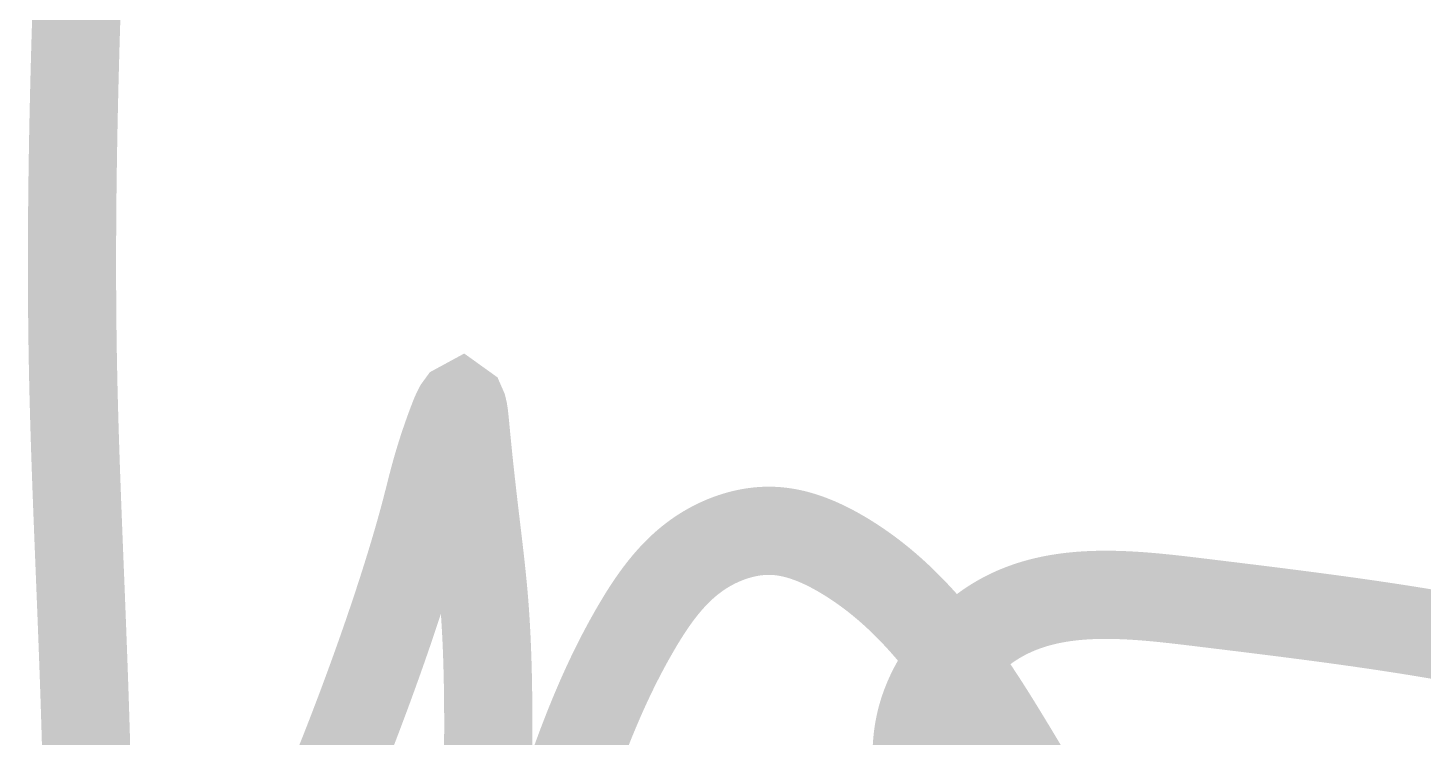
# Model space of a CAD drawing. Extents: x -192823 to 24985, y 78808 to 102574.
# Drawn here: x -92012.2 to -91777.3, y 93405.2 to 93524.6 of the extents above; entities that cross this region are included whole.
import ezdxf
from ezdxf.enums import TextEntityAlignment as Align

# ---------------------------------------------------------------- set-up
doc = ezdxf.new("R2010")
doc.units = 0
doc.header["$LTSCALE"] = 5
doc.header["$MEASUREMENT"] = 0
doc.layers.get('0').update_dxf_attribs({"linetype": 'CONTINUOUS', "lineweight": 25})
for name, color, linetype, lineweight in [('ISO', 153, 'CONTINUOUS', 15), ('LC ISO', 153, 'CONTINUOUS', 13), ('LC Net thay', 7, 'CONTINUOUS', 25), ('LC Text1', 3, 'CONTINUOUS', 20)]:
    doc.layers.add(name, color=color, linetype=linetype, lineweight=lineweight)
doc.styles.add('Khungten', font='', dxfattribs={"width": 0.9, "height": 5000})
doc.styles.add('Title', font='', dxfattribs={"width": 0.8})
doc.styles.get('Khungten').set_extended_font_data('.VnAvantH')
doc.styles.get('Title').set_extended_font_data('.VnBlackH')

# ---------------------------------------------------------------- blocks, each defined once
blk = doc.blocks.new('Mr. Giang')
at = {"layer": 'LC ISO', "const_width": 50}
for points in [[(1073.610402880128, 958.2220099290405), (1073.549556242267, 956.4246664660695), (1073.489075414231, 954.6269993089297), (1073.428969256609, 952.8289868976949), (1073.369246630001, 951.030607672436), (1073.309916394988, 949.2318400731842), (1073.250987412177, 947.4326625400386), (1073.192468542147, 945.6330535130451), (1073.134368645499, 943.8329914322603), (1073.07669658282, 942.0324547377429), (1073.019461214708, 940.2314218695649), (1072.962671401751, 938.4298712677851), (1072.906336004544, 936.6277813724755), (1072.85046388368, 934.8251306236793), (1072.795063899748, 933.021897461485), (1072.740144913344, 931.2180603259201), (1072.685715785058, 929.4135976570726), (1072.63178537548, 927.6084878949862), (1072.578362545209, 925.8027094797324), (1072.525456154835, 923.996240851385), (1072.473075064952, 922.1890604499858), (1072.421228136147, 920.3811467156097), (1072.369924229018, 918.5724780883129), (1072.319172204155, 916.7630330081693), (1072.275924973453, 915.2045110317406), (1072.21935878247, 913.141735381753), (1072.170312975141, 911.3298773100566), (1072.121850487652, 909.5172271736196), (1072.073978308355, 907.7037964312299), (1072.0267034256, 905.8895965416443), (1071.980032827718, 904.0746389636095), (1071.933973503062, 902.2589351558968), (1071.888532439974, 900.442496577266), (1071.8437166268, 898.6253346864748), (1071.799533051882, 896.8074609422827), (1071.755988703563, 894.9888868034632), (1071.713090570191, 893.1696237287597), (1071.670845640109, 891.3496831769455), (1071.629260901661, 889.5290766067797), (1071.588343343189, 887.7078154770059), (1071.548099953039, 885.8859112464129), (1071.508537719558, 884.0633753737434), (1071.469663631085, 882.2402193177577), (1071.43148467597, 880.4164545372273), (1071.394007842552, 878.5920924909126), (1071.357240119177, 876.7671446375568), (1071.321188494195, 874.9416224359472), (1071.285859955939, 873.1155373448148), (1071.251261492762, 871.2889008229465), (1071.217400093005, 869.4617243290863), (1071.184282745014, 867.6340193220078), (1071.15191643713, 865.8057972604554), (1071.120308157698, 863.9770696032019), (1071.089464895068, 862.1478478090057), (1071.059393637577, 860.3181433366408), (1071.030101373574, 858.4879676448359), (1071.001595091398, 856.65733219238), (1070.973881779403, 854.8262484380302), (1070.946968425922, 852.9947278405325), (1070.920862019305, 851.1627818586587), (1070.895569547897, 849.3304219511679), (1070.87109800004, 847.4976595768337), (1070.847454364078, 845.6645061943855), (1070.824645628358, 843.8309732626103), (1070.80267878122, 841.9970722402538), (1070.781560811013, 840.1628145861027), (1070.761298706078, 838.3282117588867), (1070.74189945476, 836.493275217379), (1070.723370045406, 834.6580164203385), (1070.705717466355, 832.8224468265239), (1070.688948705956, 830.9865778947083), (1070.67307075255, 829.1504210836363), (1070.658090594485, 827.3139878520951), (1070.644015220101, 825.4772896588145), (1070.63085161774, 823.6403379625685), (1070.618606775755, 821.8031442221145), (1070.607287682485, 819.9657198962113), (1070.596901326274, 818.1280764436333), (1070.587454695469, 816.290225323138), (1070.578954778411, 814.4521779934703), (1070.571408563445, 812.6139459134033), (1070.564823038917, 810.7755405416951), (1070.559205193172, 808.9369733371047), (1070.554562014549, 807.0982557584064), (1070.550900491401, 805.2593992643424), (1070.548227612061, 803.4204153136734), (1070.546550364884, 801.5813153651857), (1070.545875738207, 799.7421108776093), (1070.546210720376, 797.9028133097179), (1070.547562299736, 796.0634341202697), (1070.549937464632, 794.2239847680382), (1070.553343203407, 792.3844767117673), (1070.557786504407, 790.5449214102305), (1070.563274355974, 788.7053303221717), (1070.569813746456, 786.8657149063786), (1070.577411664194, 785.026086621581), (1070.586075097532, 783.186456926567), (1070.595811034813, 781.346837280066), (1070.606626464385, 779.5072391408798), (1070.618528374591, 777.6676739677389), (1070.631523753775, 775.8281532194012), (1070.645619590279, 773.9886883546551), (1070.660822872455, 772.1492908322437), (1070.677140588637, 770.309972110927), (1070.694579727175, 768.470743649463), (1070.713147276411, 766.6316169066108), (1070.732850224693, 764.7926033411575), (1070.753695560361, 762.9537144118333), (1070.775690271759, 761.114961577397), (1070.798841347235, 759.2763562966359), (1070.823155775134, 757.4379100283088), (1070.848640543795, 755.599634231145), (1070.875302641564, 753.7615403639336), (1070.903149056791, 751.9236398854312), (1070.932186777812, 750.0859442543838), (1070.962422792972, 748.2484649295643), (1070.993864090626, 746.4112133697445), (1071.026517659102, 744.5742010336562), (1071.065129779749, 742.48564476971), (1071.095486737871, 740.9009381552678), (1071.131793457254, 739.0646967241544), (1071.16929127281, 737.228710560461), (1071.207960801116, 735.3929751310473), (1071.247782658755, 733.5574859027581), (1071.288737462306, 731.7222383424676), (1071.330805828351, 729.8872279170198), (1071.37396837347, 728.0524500932747), (1071.418205714239, 726.2179003380775), (1071.463498467243, 724.3835741183016), (1071.509827249059, 722.5494669007774), (1071.55717267627, 720.7155741523788), (1071.605515365453, 718.8818913399659), (1071.654835933187, 717.0484139303685), (1071.705114996056, 715.2151373904605), (1071.756333170638, 713.3820571870867), (1071.808471073515, 711.5491687871213), (1071.861509321261, 709.7164676573948), (1071.915428530465, 707.8839492647805), (1071.970209317697, 706.0516090761103), (1072.025832299544, 704.2194425582709), (1072.082278092586, 702.3874451781078), (1072.139527313399, 700.555612402452), (1072.197560578567, 698.7239396981909), (1072.256358504671, 696.892422532155), (1072.315901708285, 695.0610563712191), (1072.376170805991, 693.2298366822133), (1072.437146414373, 691.3987589320259), (1072.498809150007, 689.567818587487), (1072.561139629477, 687.7370111154557), (1072.624118469357, 685.9063319827931), (1072.687726286236, 684.0757766563568), (1072.751943696686, 682.2453406029922), (1072.816751317287, 680.415019289545), (1072.882129764625, 678.5848081829024), (1072.948059655274, 676.7547027498961), (1073.01452160582, 674.924698457384), (1073.08149623284, 673.0947907722266), (1073.148964152911, 671.2649751612687), (1073.216905982614, 669.43524709137), (1073.285302338537, 667.6056020294029), (1073.354133837252, 665.7760354421996), (1073.423381095341, 663.9465427966184), (1073.49302472938, 662.1171195595196), (1073.56304535596, 660.287761197761), (1073.633423591648, 658.4584631781897), (1073.704140053032, 656.6292209676637), (1073.775175356693, 654.8000300330425), (1073.846510119208, 652.9708858411857), (1073.918124957152, 651.1417838589241), (1073.990000487115, 649.3127195531456), (1074.062117325673, 647.4836883906805), (1074.134456089402, 645.6546858383886), (1074.206997394887, 643.8257073631439), (1074.279721858709, 641.996748431776), (1074.35261009744, 640.167804511146), (1074.425642727671, 638.3388710681254), (1074.498800365973, 636.5099435695465), (1074.572063628933, 634.6810174822824), (1074.645413133124, 632.8520882731787), (1074.718829495129, 631.0231514090799), (1074.792293331533, 629.1942023568738), (1074.865785258909, 627.3652365833768), (1074.939285893841, 625.5362495554775), (1075.012775852906, 623.7072367400069), (1075.086235752688, 621.8781936038374), (1075.159646209765, 620.0491156138146), (1075.232987840717, 618.2199982367836), (1075.30624126212, 616.3908369396188), (1075.37938709056, 614.561627189164), (1075.433558396687, 613.2048687848576), (1075.525280605547, 610.9030455179984), (1075.59799773226, 609.0736695298781), (1075.67054449534, 607.2442359480806), (1075.742908048596, 605.4147442213061), (1075.815075545819, 603.585193798227), (1075.887034140819, 601.7555841275282), (1075.958770987402, 599.9259146579391), (1076.030273239368, 598.0961848381164), (1076.101528050516, 596.2663941167621), (1076.172522574651, 594.4365419425753), (1076.243243965579, 592.6066277642419), (1076.313679377104, 590.7766510304621), (1076.383815963022, 588.9466111899083), (1076.453640877143, 587.1165076913094), (1076.523141273267, 585.2863399833216), (1076.592304305196, 583.4561075146462), (1076.661117126738, 581.6258097339971), (1076.72956689169, 579.7954460900326), (1076.797640753858, 577.9650160314811), (1076.865325867043, 576.1345190069999), (1076.932609385051, 574.3039544653036), (1076.999478461681, 572.4733218550787), (1077.065920250739, 570.6426206250105), (1077.131921906031, 568.8118502238135), (1077.197470581354, 566.9810101001601), (1077.262553430513, 565.1500997027356), (1077.327157607312, 563.3191184802552), (1077.391270265553, 561.48806588139), (1077.454878559037, 559.6569413548557), (1077.517969641573, 557.8257443493221), (1077.58053066696, 555.9944743134906), (1077.642548789001, 554.1631306960621), (1077.704011161499, 552.3317129457218), (1077.764904938256, 550.5002205111409), (1077.82521727308, 548.6686528410494), (1077.884935319769, 546.8370093841183), (1077.944046232128, 545.0052895890332), (1078.002537163958, 543.1734929045102), (1078.060395269066, 541.3416187792191), (1078.117607701248, 539.5096666618621), (1078.174161614317, 537.6776360011377), (1078.230044162069, 535.8455262457328), (1078.285242498304, 534.0133368443194), (1078.339743776835, 532.1810672456254), (1078.393535151456, 530.3487168983236), (1078.446603775973, 528.5162852510994), (1078.498936804192, 526.6837717526672), (1078.550521389913, 524.851175851699), (1078.601344686941, 523.0184969968943), (1078.651393849075, 521.185734636955), (1078.70065603012, 519.3528882205514), (1078.748988406637, 517.5249145104675), (1078.796781313938, 515.6869427012898), (1078.843697794737, 513.8538525699084), (1078.889933837225, 512.0206962978757), (1078.935555452351, 510.1874833808434), (1078.980628651062, 508.3542233144034), (1079.025219444316, 506.5209255942048), (1079.069393843054, 504.6875997158562)], [(1217.82643613003, 505.0053771423134), (1218.505402418306, 506.6722269555838), (1219.185232823796, 508.3469108933946), (1219.865835829558, 510.0292164658953), (1220.54711991866, 511.7189311832778), (1221.228993574169, 513.4158425557337), (1221.911365279145, 515.1197380934123), (1222.59414351665, 516.830405306491), (1223.277236769758, 518.5476317051757), (1223.960553521522, 520.271204799602), (1224.644002255013, 522.0009120999755), (1225.32749145329, 523.7365411164599), (1226.010929599425, 525.4778793592316), (1226.694225176476, 527.2247143384692), (1227.377286667509, 528.9768335643503), (1228.060022555591, 530.7340245470521), (1228.742341323782, 532.496074796738), (1229.424151455147, 534.2627718236004), (1230.10536143275, 536.0339031378018), (1230.785879739655, 537.8092562495206), (1231.465614858932, 539.5886186689477), (1232.144475273639, 541.3717779062474), (1232.822369466837, 543.1585214715828), (1233.499205921603, 544.9486368751591), (1234.174893120988, 546.7419116271267), (1234.84933954806, 548.5381332376621), (1235.522453685885, 550.337089216958), (1236.19414401753, 552.1385670751915), (1236.864319026054, 553.942354322526), (1237.532887194523, 555.7482384691248), (1238.199757006003, 557.556007025194), (1238.864836943553, 559.3654475008977), (1239.528035490246, 561.1763474064119), (1240.189261129138, 562.9884942519013), (1240.848422343299, 564.8016755475569), (1241.505427615788, 566.6156788035426), (1242.16018542967, 568.4302915300507), (1242.812604268012, 570.2453012372287), (1243.462592613879, 572.0604954352837), (1244.110058950333, 573.8756616343792), (1244.754911760437, 575.6905873446929), (1245.39705952726, 577.5050600764016), (1246.036410733862, 579.3188673396689), (1246.672873863306, 581.1317966446873), (1247.306357398658, 582.9436355016198), (1247.936769822988, 584.7541714206573), (1248.564019619349, 586.5631919119501), (1249.188015270814, 588.3704844857041), (1249.808665260444, 590.1758366520821), (1250.425878071301, 591.9790359212625), (1251.039562186455, 593.7798698034073), (1251.649626088967, 595.5781258087095), (1252.255978261899, 597.3735914473318), (1252.858527188318, 599.1660542294671), (1253.457181351291, 600.9553016652915), (1254.051849233873, 602.7411212649554), (1254.642439319134, 604.5233005386503), (1255.228860090145, 606.3016269965669), (1255.811020029957, 608.0758881488559), (1256.388827621644, 609.8458715057081), (1256.962191348266, 611.6113645773016), (1257.531019692888, 613.3721548737994), (1258.095221138574, 615.1280299053792), (1258.654704168388, 616.8787771822333), (1259.209377265396, 618.6241842145239), (1259.759148912661, 620.3640385124299), (1260.303927593249, 622.0981275861277), (1260.843621790216, 623.826238945782), (1261.378139986639, 625.5481601015977), (1261.907390665576, 627.2636785637239), (1262.431282310085, 628.9725818423394), (1262.949723403241, 630.6746574476347), (1263.462622428102, 632.3696928897739), (1263.969887867735, 634.057475678934), (1264.471428205201, 635.7377933252933), (1264.967151923566, 637.4104333390292), (1265.456967505896, 639.0751832303188), (1265.940783435251, 640.7318305093258), (1266.418508194698, 642.3801626862423), (1266.890050267304, 644.0199672712452), (1267.355318136128, 645.6510317744987), (1267.814220284236, 647.2731437061798), (1268.266665194693, 648.8860905764659), (1268.712561350563, 650.4896598955352), (1269.151817234909, 652.0836391735647), (1269.5843413308, 653.6678159207322), (1270.010042121295, 655.2419776472154), (1270.428828089459, 656.8059118631777), (1270.840607718354, 658.3594060787971), (1271.245289491051, 659.9022478042641), (1271.467831668508, 660.7578618616083), (1272.033955171572, 662.9567348541632), (1272.420502024286, 664.4725548890551), (1272.804281698919, 665.9847398242753), (1273.187125698388, 667.4962983512692), (1273.570865525612, 669.0102391615128), (1273.957332683495, 670.5295709464242), (1274.348358674963, 672.0573023974775), (1274.74577500293, 673.5964422061052), (1275.151413170308, 675.1499990637676), (1275.567104680017, 676.7209816619113), (1275.994681034967, 678.3123986919832), (1276.435973738083, 679.9272588454428), (1276.89281429227, 681.568570813738), (1277.36703420045, 683.2393432882993), (1277.86046496554, 684.9425849606021), (1278.37493809045, 686.6813045220792), (1278.912285078101, 688.4585106641905), (1279.474337431408, 690.2772120783823), (1280.062926653278, 692.1404174560873), (1280.67988424664, 694.0511354887947), (1281.327041714402, 696.0123748679216), (1282.006230559479, 698.0271442849148), (1282.719282284789, 700.0984524312496), (1283.468028393245, 702.2293079983579), (1284.25430038777, 704.4227196776997), (1285.079929771275, 706.6816961607215), (1285.816942958536, 708.6634021497657), (1286.849465114235, 711.370731839733), (1287.764552646405, 713.6351039358794), (1288.665488059351, 715.655484758189), (1289.525763678864, 717.2850754532351), (1290.318871830729, 718.3770771676197), (1291.066979554254, 718.7835255669281), (1291.603537397295, 718.3986657198052), (1292.084138552311, 717.298632957576), (1292.479119758562, 715.62348847044), (1292.80749581971, 713.5121489990099), (1293.088281539419, 711.1035312839267), (1293.454442857556, 707.3162109411753), (1293.582666625868, 705.9466464710733), (1293.823850154379, 703.399577042381), (1294.064316670327, 700.8967662554796), (1294.304011646981, 698.4372235953028), (1294.542880557633, 696.0199585468088), (1294.780868875554, 693.643980594901), (1295.017922074031, 691.308299224554), (1295.253985626341, 689.0119239206997), (1295.489005005764, 686.753864168269), (1295.722925685578, 684.5331294522084), (1295.955693139066, 682.3487292574487), (1296.187252839505, 680.199673068937), (1296.417550260184, 678.0849703716174), (1296.646530874373, 676.0036306504373), (1296.874140155358, 673.9546633903128), (1297.100323576413, 671.9370780761906), (1297.325026610825, 669.9498841930306), (1297.548194731869, 667.9920912257498), (1297.769773412829, 666.0627086592942), (1297.989708126983, 664.1607459786098), (1298.207944347614, 662.2852126686271), (1298.424427547995, 660.4351182142941), (1298.639103201414, 658.609472100555), (1298.851916781152, 656.8072838123408), (1299.062813760477, 655.0275628345853), (1299.271739612682, 653.2693186522465), (1299.478639811041, 651.5315607502425), (1299.683459828838, 649.8132986135333), (1299.886145139349, 648.1135417270509), (1300.086641215857, 646.4312995757407), (1300.284893531638, 644.7655816445344), (1300.480847559977, 643.1153974183635), (1300.674448774153, 641.4797563821876), (1300.865642647446, 639.857668020939), (1301.054374653134, 638.2481418195491), (1301.2405902645, 636.6501872629779), (1301.42423495482, 635.062813836143), (1301.60525419738, 633.4850310240042), (1301.783593465455, 631.9158483114784), (1301.95919823233, 630.3542751835262), (1302.132013971277, 628.7993211250798), (1302.301986155583, 627.2499956210695), (1302.46906025853, 625.7053081564557), (1302.633181753395, 624.1642682161705), (1302.794296113455, 622.6258852851452), (1302.952348811996, 621.0891688483252), (1303.107285322291, 619.5531283906428), (1303.259051117627, 618.0167733970579), (1303.40759167128, 616.4791133524873), (1303.552852456533, 614.9391577418919), (1303.694778946663, 613.3959160502027), (1303.833316614953, 611.8483977623512), (1303.96841093468, 610.2956123632837), (1304.10000737913, 608.7365693379452), (1304.228051421577, 607.1702781712681), (1304.352488535301, 605.5957483481984), (1304.473264193584, 604.0119893536671), (1304.633657635574, 601.8117146123911), (1304.703616591495, 600.8128695225096), (1304.813140307128, 599.196280053379), (1304.91892855467, 597.5684343376074), (1305.021015675721, 595.9295352381669), (1305.119436011899, 594.279785618086), (1305.214223904809, 592.6193883403807), (1305.30541369606, 590.9485462680213), (1305.393039727258, 589.2674622640241), (1305.477136340018, 587.5763391914033), (1305.557737875945, 585.8753799131448), (1305.634878676648, 584.1647872922642), (1305.708593083742, 582.4447641917752), (1305.778915438823, 580.7155134746513), (1305.845880083512, 578.9772380039203), (1305.909521359416, 577.2301406425829), (1305.969873608143, 575.4744242536397), (1306.026971171297, 573.7102917000921), (1306.080848390499, 571.9379458449532), (1306.131539607343, 570.157589551211), (1306.179079163445, 568.3694256818649), (1306.22350140042, 566.5736570999438), (1306.264840659867, 564.7704866684353), (1306.303131283403, 562.9601172503526), (1306.33840761263, 561.1427517086831), (1306.370703989161, 559.3185929064414), (1306.400054754608, 557.4878437066416), (1306.426494250575, 555.6507069722559), (1306.450056818671, 553.8073855663288), (1306.470776800505, 551.9580823518165), (1306.488688537693, 550.1030001917625), (1306.503826371834, 548.2423419491543), (1306.516224644544, 546.3763104870059), (1306.525917697429, 544.5051086683031), (1306.5329398721, 542.628939356061), (1306.537325510162, 540.7480054132807), (1306.539108953232, 538.8625097029762), (1306.538324542908, 536.9726550881198), (1306.535006620808, 535.0786444317554), (1306.529189528538, 533.1806805968533), (1306.520907607706, 531.2789664464448), (1306.510195199922, 529.3737048435148), (1306.497086646797, 527.465098651078), (1306.481616289934, 525.5533507321215), (1306.463818470948, 523.6386639496593), (1306.443727531447, 521.7212411667067), (1306.421377813041, 519.8012852462491), (1306.396803657333, 517.8789990513028), (1306.370039405938, 515.9545854448522), (1306.341119400463, 514.0282472899282), (1306.310077982517, 512.1001874495162), (1306.276949493709, 510.1706087866161), (1306.24176827565, 508.239714164258), (1306.204568669947, 506.3077064454131), (1306.165385018204, 504.3747884930974)], [(1351.969357349526, 505.5088803205835), (1352.580029254551, 507.3024522091282), (1353.195931258096, 509.0939853739573), (1353.816964771914, 510.8832188492636), (1354.44303120776, 512.6698916692535), (1355.074031977381, 514.4537428681065), (1355.709868492517, 516.2345114800021), (1356.350442164925, 518.0119365391323), (1356.995654406351, 519.7857570796905), (1357.645406628544, 521.5557121358704), (1358.299600243255, 523.32154074185), (1358.958136662224, 525.0829819318233), (1359.620917297212, 526.8397747399822), (1360.28784355996, 528.5916582005065), (1360.958816862218, 530.3383713475887), (1361.514904924293, 531.7741961950017), (1362.312581577075, 533.8153376017315), (1362.995485285199, 535.5454798324918), (1363.682614826324, 537.2701691667437), (1364.374135048717, 538.9894945474605), (1365.070210800638, 540.7035449176169), (1365.771006930353, 542.4124092201864), (1366.476688286126, 544.1161763981431), (1367.18741971622, 545.8149353944759), (1367.903366068899, 547.5087751521439), (1368.624692192426, 549.1977846141365), (1369.351562935067, 550.8820527234268), (1370.084143145084, 552.561668422989), (1370.822597670745, 554.236720655797), (1371.567091360305, 555.907298364826), (1372.317789062033, 557.5734904930489), (1373.074855624196, 559.2353859834545), (1373.838455895052, 560.8930737790174), (1374.60875472287, 562.546642822696), (1375.385916955909, 564.1961820574804), (1376.170107442437, 565.8417804263579), (1376.961491030714, 567.4835268722738), (1377.760232569008, 569.1215103382312), (1378.566496905576, 570.7558197671908), (1379.380448888691, 572.3865441021392), (1380.20225336661, 574.0137722860518), (1381.032075187601, 575.6375932618871), (1381.870079199922, 577.2580959726349), (1382.716430251846, 578.8753693612828), (1383.571293191628, 580.4895023707909), (1384.434832867534, 582.1005839441332), (1385.307214127831, 583.7087030242828), (1386.18860182078, 585.3139485542445), (1387.079160794648, 586.9164094769617), (1387.979055897695, 588.5161747354236), (1388.888451978183, 590.1133332726054), (1390.108841340433, 592.2266045221827), (1390.736432650539, 593.300129254508), (1391.675695298223, 594.8891902822395), (1392.625975882851, 596.474143470643), (1393.587951405357, 598.0539687977648), (1394.562298866656, 599.6276462415956), (1395.54969526768, 601.194155780197), (1396.550817609355, 602.752477391572), (1397.566342892608, 604.3015910537686), (1398.596948118362, 605.8404767448053), (1399.643310287541, 607.368114442686), (1400.70610640108, 608.8834841254861), (1401.786013459895, 610.3855657711817), (1402.883708464919, 611.8733393578339), (1403.999868417078, 613.3457848634612), (1405.135170317291, 614.8018822660822), (1406.290291166488, 616.2406115437448), (1407.465907965598, 617.6609526744514), (1408.662697715542, 619.0618856362364), (1409.881337417251, 620.4423904071314), (1411.12250407165, 621.8014469651696), (1412.386874679663, 623.13803528837), (1413.67512624221, 624.4511353547512), (1414.987935760231, 625.7397271423588), (1416.325980234642, 627.002790629213), (1417.689936666374, 628.2393057933309), (1419.080482056346, 629.448252612747), (1420.498293405493, 630.6286110654919), (1421.944047714735, 631.7793611295854), (1423.418421985003, 632.899482783075), (1425.022271990478, 634.0585794001431), (1426.455451433296, 635.0437455431761), (1428.017486999127, 636.0657418860706), (1429.606764211878, 637.0528129107738), (1431.221847267811, 638.0038264900563), (1432.861300363193, 638.9176504967172), (1434.52368769429, 639.7931528035408), (1436.207573457368, 640.6292012832967), (1437.911521848688, 641.424663808785), (1439.634097064519, 642.17840825279), (1441.373863301127, 642.8893024880958), (1443.129384754776, 643.556214387487), (1444.899225621733, 644.1780118237632), (1446.681950098255, 644.7535626696802), (1448.476122380617, 645.2817347980363), (1450.28030666508, 645.7613960816309), (1452.093067147911, 646.1914143932345), (1453.912968025377, 646.5706576056448), (1455.738573493738, 646.8979935916338), (1457.568447749262, 647.1722902239997), (1459.401154988215, 647.3924153755122), (1461.235259406863, 647.5572369189708), (1463.069325201468, 647.6656227271599), (1464.901916568298, 647.71644067285), (1467.343186799294, 647.6926093800114), (1468.556983811603, 647.6409909181898), (1470.377286126068, 647.5144631411551), (1472.192101875325, 647.3308091376637), (1474.001034786814, 647.0918814074387), (1475.803688587977, 646.799532450216), (1477.599667006251, 646.4556147656906), (1479.38857376908, 646.0619808535987), (1481.170012603898, 645.6204832136639), (1482.943587238147, 645.132974345594), (1484.708901399269, 644.6013067491265), (1486.465558814698, 644.0273329239546), (1488.213163211879, 643.4129053698307), (1489.95131831825, 642.7598765864627), (1491.679627861249, 642.0700990735584), (1493.397695568318, 641.3454253308557), (1495.105125166891, 640.5877078580631), (1496.801520384414, 639.7987991549026), (1498.486484948326, 638.9805517211114), (1500.159622586065, 638.1348180563832), (1501.820537025072, 637.2634506604702), (1503.468831992781, 636.3683020330664), (1505.104111216637, 635.4512246738936), (1506.72597842408, 634.5140710826897), (1508.97377235104, 633.1715714003751), (1509.927911767358, 632.586885546604), (1511.507526116733, 631.5995456168773), (1513.073036407149, 630.5968846622122), (1514.6246046229, 629.5790956341384), (1516.162392748261, 628.5463714841876), (1517.686562767531, 627.4989051639043), (1519.197276664986, 626.4368896248054), (1520.694696424923, 625.3605178184498), (1522.178984031619, 624.2699826963546), (1523.650301469365, 623.1654772100501), (1525.108810722445, 622.0471943110822), (1526.554673775147, 620.9153269509809), (1527.988052611754, 619.7700680812777), (1529.409109216558, 618.6116106535026), (1530.818005573843, 617.4401476192161), (1532.214903667896, 616.2558719299191), (1533.599965483002, 615.0589765371724), (1534.973353003449, 613.8496543924912), (1536.335228213522, 612.6280984474215), (1537.685753097508, 611.394501653479), (1539.025089639694, 610.1490569622242), (1540.353399824366, 608.8919573251874), (1541.670845635813, 607.6233956938845), (1542.977589058313, 606.3435650198624), (1544.273792076165, 605.0526582546638), (1545.559616673647, 603.7508683498068), (1546.835224835043, 602.4383882568225), (1548.100778544649, 601.1154109272686), (1549.356439786742, 599.7821293126638), (1550.602370545614, 598.4387363645371), (1551.838732805549, 597.0854250344346), (1553.065688550837, 595.7223882738865), (1554.28339976576, 594.3498190344242), (1555.492028434605, 592.967910267593), (1556.69173654166, 591.5768549249083), (1557.882686071212, 590.1768459579162), (1559.065039007549, 588.7680763181611), (1560.238957334951, 587.3507389571605), (1561.404603037712, 585.9250268264586), (1562.56213810011, 584.4911328775729), (1563.711724506441, 583.0492500620612), (1564.853524240984, 581.5995713314414), (1565.987699288028, 580.1422896372585), (1567.114411631863, 578.6775979310423), (1568.233823256769, 577.2056891643249), (1569.346096147035, 575.7267562886514), (1570.451392286948, 574.2409922555369), (1571.549873660797, 572.748590016542), (1572.641702252864, 571.2497425231684), (1573.727040047436, 569.7446427269763), (1574.806049028802, 568.2334835794809), (1575.878891181246, 566.716458032243), (1576.945728489058, 565.1937590367779), (1578.00672293652, 563.6655795446172), (1579.06203650792, 562.1321125073059), (1580.111831187545, 560.5935508763603), (1581.156268959682, 559.0500876033398), (1582.195511808616, 557.5019156397759), (1583.229721718633, 555.9492279371843), (1584.259060674022, 554.3922174471104), (1585.283690659069, 552.8310771210846), (1586.30377365806, 551.2659999106525), (1587.319471655277, 549.6971787673308), (1588.330946635013, 548.1248066426642), (1589.338360581551, 546.5490764881833), (1590.341875479176, 544.9701812554347), (1591.341653312182, 543.388313895947), (1592.337856064843, 541.8036673612385), (1593.330645721457, 540.2164346028676), (1594.320184266306, 538.6268085723509), (1595.306633683673, 537.0349822212197), (1596.290155957851, 535.4411485010332), (1597.270913073124, 533.8455003633078), (1598.249067013777, 532.2482307595744), (1599.224779764093, 530.6495326413783), (1600.198213308365, 529.0495989602357), (1601.169529630879, 527.4486226677059), (1602.138890715919, 525.8467967153202), (1603.106458547769, 524.2443140545952), (1604.072395110721, 522.6413676370753), (1605.036862389057, 521.0381504142917), (1605.926793630472, 519.5568221229369), (1606.962000939723, 517.8316389669209), (1607.922809191562, 516.2285420870564), (1608.882435312479, 514.6255823968484), (1609.840867505131, 513.0227776077747), (1610.798093972176, 511.4201454313425), (1611.75410291627, 509.8177035790298), (1612.70888254007, 508.2154697623295), (1613.662421046234, 506.6134616927341), (1614.61470663741, 505.0116970817231)], [(1550.334361626275, 504.5369097732373), (1550.11205728169, 506.3848425102405), (1549.915475851445, 508.2323794766025), (1549.745625805527, 510.0791782574727), (1549.603515613917, 511.924896438001), (1549.490153746601, 513.7691916032933), (1549.406548673558, 515.6117213385294), (1549.353708864776, 517.4521432288141), (1549.332642790242, 519.2901148593264), (1549.344358919933, 521.1252938151731), (1549.389865723834, 522.9573376815038), (1549.470171671929, 524.7859040434539), (1549.586285234204, 526.6106504861866), (1549.739214880643, 528.4312345948234), (1549.929969081225, 530.2473139544998), (1550.159556305941, 532.0585461503792), (1550.428985024767, 533.8645887675685), (1550.739263707691, 535.6650993912315), (1551.091400824698, 537.4597356065034), (1551.486404845771, 539.248154998534), (1551.82375451813, 540.6340087783035), (1552.408494590347, 542.8048442694217), (1552.935381161323, 544.5719107219502), (1553.505133710652, 546.3304464908034), (1554.11694533117, 548.079684337471), (1554.770009115701, 549.8188570234154), (1555.463518157081, 551.5471973101405), (1556.19666554814, 553.2639379591228), (1556.968644381712, 554.9683117318368), (1557.778647750628, 556.6595513897735), (1558.625868747722, 558.3368896944226), (1559.509500465819, 559.9995594072459), (1560.42873599775, 561.6467932897342), (1561.38276843635, 563.2778241033623), (1562.370790874452, 564.8918846096351), (1563.391996404888, 566.4882075700282), (1564.445578120488, 568.0660257460031), (1565.530729114078, 569.6245718990649), (1566.646642478494, 571.1630787906743), (1567.792511306569, 572.6807791823367), (1568.967528691137, 574.1769058355262), (1570.170887725022, 575.6506915117204), (1571.401781501058, 577.1013689724091), (1572.659403112079, 578.5281709790672), (1573.942945650913, 579.9303302931862), (1575.251602210396, 581.3070796762408), (1576.584565883353, 582.6576518897075), (1577.941029762621, 583.9812796950755), (1579.320186941031, 585.277195853836), (1580.721230511408, 586.5446331274507), (1582.143353566592, 587.7828242774226), (1583.585749199413, 588.9910020652287), (1585.047610502696, 590.1683992523449), (1586.528130569281, 591.3142486002603), (1588.026502491992, 592.4277828704521), (1589.541919363663, 593.508234824395), (1591.073574277128, 594.5548372235942), (1592.620660325217, 595.5668228295106), (1594.182370600763, 596.5434244036344), (1595.619798618496, 597.4032178858135), (1597.346554785924, 598.3876966052974), (1598.94801661979, 599.2553048885359), (1600.562030325143, 600.0872865208835), (1602.18834246752, 600.884228315768), (1603.826699612464, 601.6467170866301), (1605.476848325513, 602.3753396469281), (1607.138535172209, 603.0706828100883), (1608.811506718095, 603.7333333895674), (1610.495509528713, 604.3638781988068), (1612.190290169597, 604.962904051235), (1613.895595206297, 605.5309977603072), (1615.611171204347, 606.0687461394514), (1617.336764729291, 606.5767360021389), (1619.07212234667, 607.0555541617966), (1620.816990622026, 607.5057874318513), (1622.571116120896, 607.9280226257761), (1624.334245408828, 608.3228465569955), (1626.106125051354, 608.6908460389539), (1627.886501614025, 609.0326078851058), (1629.675121662373, 609.3487189088803), (1631.47173176194, 609.6397659237186), (1633.276078478276, 609.9063357430912), (1635.087908376911, 610.1490151803971), (1636.906968023392, 610.3683910491216), (1638.733003983261, 610.5650501626772), (1640.565762822052, 610.7395793345211), (1642.404991105315, 610.8925653780941), (1644.250435398583, 611.0245951068396), (1646.101842267402, 611.1362553341985), (1647.958958277315, 611.2281328736269), (1649.821529993853, 611.3008145385393), (1651.689303982569, 611.3548871424046), (1653.562026808995, 611.390937498652), (1655.439445038679, 611.4095524207366), (1657.321305237157, 611.4113187220867), (1659.207353969969, 611.3968232161437), (1661.097337802663, 611.3666527163787), (1662.991003300775, 611.3213940362041), (1664.888097029846, 611.2616339890774), (1666.788365555414, 611.1879593884403), (1668.691555443025, 611.1009570477195), (1670.597413258222, 611.0012137803858), (1672.505685566537, 610.8893163998682), (1674.416118933519, 610.7658517196071), (1676.328459924707, 610.6314065530446), (1678.242455105643, 610.4865677136372), (1680.157851041865, 610.331922014813), (1682.074394298918, 610.1680562700271), (1683.991831442336, 609.9955572927088), (1685.909909037664, 609.8150118962988), (1687.828373650448, 609.6270068942677), (1689.746971846221, 609.4321291000292), (1691.665450190531, 609.2309653270388), (1693.583555248913, 609.0241023887397), (1695.501033586909, 608.8121270985587), (1697.417631770063, 608.5956262699667), (1699.333096363912, 608.3751867163912), (1701.247173934004, 608.1513952512737), (1703.159611045873, 607.9248386880706), (1705.070154265065, 607.6961038402103), (1706.978550157111, 607.4657775211342), (1708.884545287565, 607.2344465442984), (1711.426579375722, 606.9248619724262), (1712.688333531522, 606.7710874488148), (1714.5858121296, 606.5398151384131), (1716.480353685975, 606.3088483192355), (1718.371991682733, 606.0781505819186), (1720.260759601972, 605.8476855171555), (1722.146690925787, 605.6174167155812), (1724.029819136265, 605.3873077678757), (1725.910177715501, 605.1573222646884), (1727.787800145593, 604.9274237966983), (1729.662719908634, 604.6975759545699), (1731.534970486711, 604.4677423289536), (1733.404585361923, 604.2378865105136), (1735.271598016359, 604.0079720899148), (1737.136041932114, 603.7779626578213), (1738.997950591288, 603.5478218049116), (1740.857357475962, 603.3175131218227), (1742.714296068239, 603.0870001992319), (1744.568799850212, 602.8562466278045), (1746.420902303969, 602.6252159982055), (1748.270636911605, 602.3938719010841), (1750.118037155216, 602.1621779271054), (1751.963136516896, 601.9300976669472), (1753.805968478731, 601.6975947112619), (1755.64656652282, 601.464632650712), (1757.484964131259, 601.231175075962), (1759.321194786135, 600.9971855776778), (1761.155291969543, 600.7626277465231), (1762.987289163583, 600.5274651731618), (1764.817219850341, 600.2916614482592), (1766.645117511911, 600.0551801624649), (1768.471015630387, 599.8179849064588), (1770.294947687864, 599.5800392708902), (1772.116947166435, 599.3413068464231), (1773.937047548194, 599.101751223737), (1775.755282315232, 598.8613359934823), (1777.571684949642, 598.6200247463235), (1779.386288933517, 598.3777810729102), (1781.199127748959, 598.1345685639353), (1783.010234878051, 597.8903508100498), (1784.819643802889, 597.6450914019035), (1786.627388005564, 597.3987539301615), (1788.433500968178, 597.1513019855158), (1790.238016172817, 596.9026991585886), (1792.040967101576, 596.6529090400727), (1793.842387236548, 596.401895220619), (1795.642310059828, 596.1496212909058), (1797.440769053509, 595.8960508415682), (1799.237797699681, 595.6411474632869), (1801.033429480443, 595.3848747467241), (1802.827697877884, 595.127196282546), (1804.620636374096, 594.8680756614172), (1806.41227845118, 594.607476473986), (1808.202657591217, 594.3453623109197), (1809.991807276315, 594.0816967628941), (1811.779760988555, 593.8164434205614), (1813.56655221004, 593.5495658745997), (1815.352214422855, 593.2810277156448), (1817.136781109097, 593.0107925343909), (1818.92028575086, 592.738823921472), (1820.702761830238, 592.4650854675829), (1822.484242829325, 592.1895407633579), (1824.264762230208, 591.9121533994776), (1826.044353514988, 591.6328869665904), (1827.823050165752, 591.3517050553767), (1829.600885664597, 591.0685712564857), (1831.377893493619, 590.7834491605815), (1833.154107134906, 590.4963023583441), (1834.92956007055, 590.2070944404088), (1836.704285782651, 589.915788997469), (1838.478317753301, 589.6223496201592), (1840.251689464589, 589.3267398991748), (1842.024434398613, 589.0289234251495), (1843.796586037464, 588.7288637887634), (1845.568177863232, 588.4265245806669), (1847.339243358018, 588.1218693915378), (1849.109816003909, 587.8148618120265), (1850.879929283, 587.505465432798), (1852.649616677385, 587.1936438445164), (1854.418911669158, 586.8793606378608), (1856.187847740414, 586.5625794034811), (1857.956458373242, 586.2432637320273), (1859.724777049734, 585.9213772141788), (1861.492837251991, 585.5968834405996)]]:
    blk.add_lwpolyline(points, dxfattribs=at)
blk = doc.blocks.new('ha tang Nui Beo')
at = {"layer": 'ISO', "xscale": 0.5, "yscale": 0.5, "zscale": 0.5}
blk.add_blockref('Mr. Giang', (37323.9585132584, -842.821463698463), dxfattribs=at)
at = {"color": 7, "style": 'Khungten', "width": 0.8}
for tag, p in [('REVISION', (39498.75262444746, -10746.30395446718)), ('NGAYHT', (39546.0741361035, -11609.37091637403))]:
    blk.add_attdef(tag, text='', height=199.998925739526, dxfattribs=at).set_placement(p, align=Align.CENTER)
at = {"layer": 'LC Text1', "style": 'Title', "width": 1.48591522556321}
for tag, p, p2 in [('TENBANVE1', (36912.65764486324, -8885.760238945484), (40339.14494543802, -8885.760238945484)), ('TENBANVE2', (36912.65764486324, -9562.465564332902), (40339.14494543802, -9562.465564332902))]:
    blk.add_attdef(tag, text='', height=249.9999935159641, dxfattribs=at).set_placement(p, p2, align=Align.FIT)
at = {"layer": 'LC Text1', "style": 'Title', "width": 0.7}
blk.add_attdef('SOBANVE', text='', height=249.9999935159641, dxfattribs=at).set_placement((39561.9822352482, -13896.18071823567), align=Align.CENTER)

msp = doc.modelspace()

# ---------------------------------------------------------------- block references
at = {"layer": 'LC Net thay', "xscale": 0.5939393785367624, "yscale": 0.5939393785367624, "zscale": 0.5939393785367624}
msp.add_blockref('ha tang Nui Beo', (-114490.8898250708, 93748.1912897786), dxfattribs=at)

doc.saveas('drawing.dxf')
